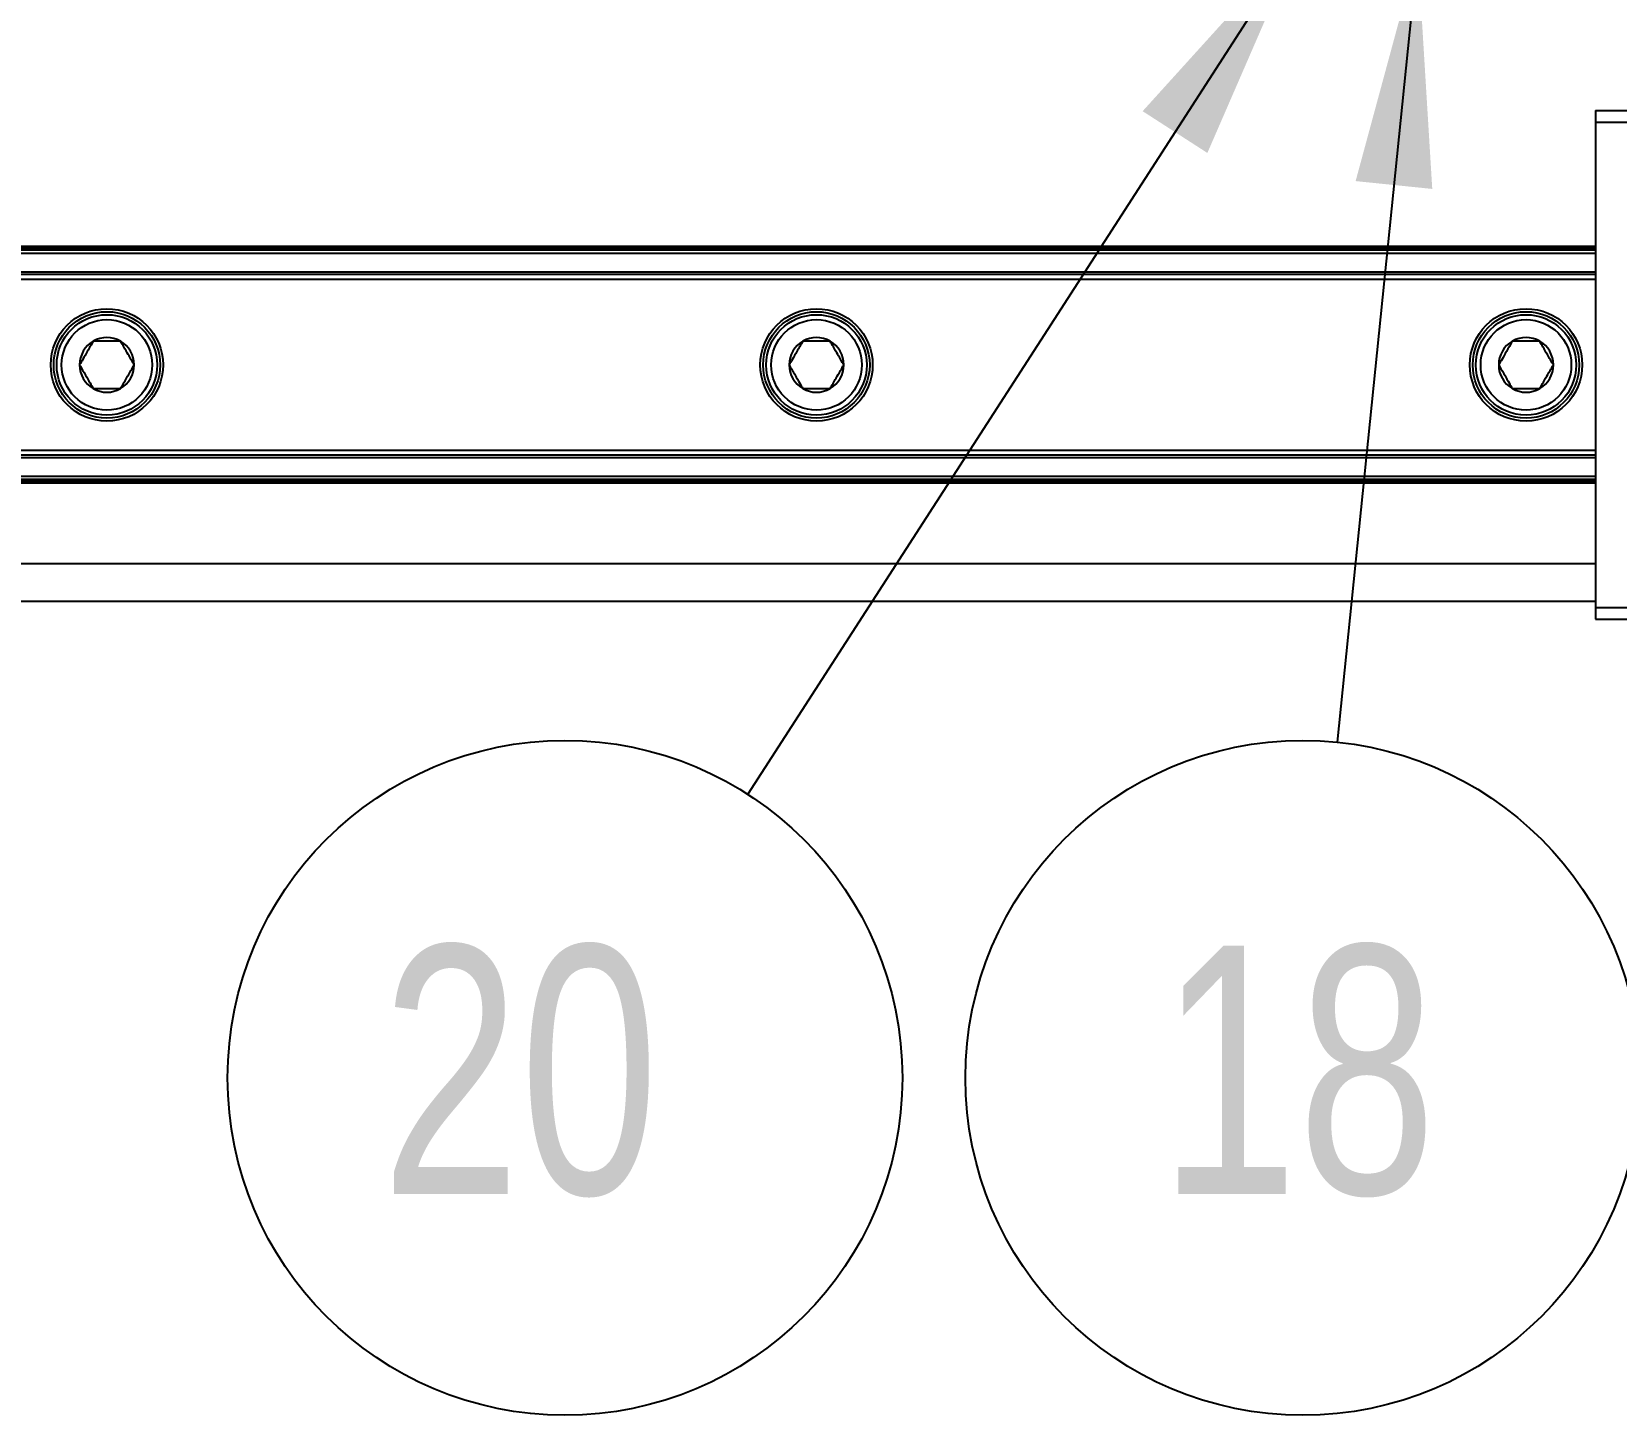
# Model space of a CAD drawing. Header units: millimetres. Extents: x 0 to 279, y 0 to 216.
# Drawn here: x 96.57 to 118.9, y 145.12 to 164.62 of the extents above; entities that cross this region are included whole.
import ezdxf

# ---------------------------------------------------------------- set-up
doc = ezdxf.new("R2010")
doc.units = ezdxf.units.MM
doc.layers.add('DIM', color=1, linetype='Continuous')
doc.styles.add('SLDTEXTSTYLE0', font='TXT', dxfattribs={"width": 0.75})
doc.dimstyles.new('SLDDIMSTYLE0', dxfattribs={"dimtxt": 0.18, "dimasz": 3.302, "dimexe": 0, "dimexo": 0.0625, "dimgap": 0, "dimtad": 0, "dimtih": 1, "dimtoh": 1, "dimdec": 0, "dimrnd": 1e-09, "dimzin": 0, "dimdsep": 46, "dimtxsty": 'Standard', "dimsah": 1, "dimcen": 0.09, "dimadec": 0, "dimazin": 0, "dimtfac": 3.302, "dimtdec": 0, "dimtofl": 0, "dimtmove": 0, "dimatfit": 3, "dimfxl": 0, "dimfrac": 2, "dimtolj": 1, "dimtzin": 0, "dimarcsym": 0})

# ---------------------------------------------------------------- blocks, each defined once
blk = doc.blocks.new('SW_NOTE_19')
at = {"layer": 'DIM', "color": 0}
blk.add_circle((-0.483, -4.731), 4.755, dxfattribs=at)
at = {"layer": 'DIM', "color": 0, "insert": (-0.554, -2.867), "char_height": 3.5, "attachment_point": 2, "style": 'SLDTEXTSTYLE0'}
blk.add_mtext('18', dxfattribs=at)
blk = doc.blocks.new('SW_NOTE_20')
at = {"layer": 'DIM', "color": 0}
blk.add_circle((-2.578, -3.996), 4.755, dxfattribs=at)
at = {"layer": 'DIM', "color": 0, "insert": (-5.164, -2.133), "char_height": 3.5, "attachment_point": 1, "style": 'SLDTEXTSTYLE0'}
blk.add_mtext('20', dxfattribs=at)

msp = doc.modelspace()

# ---------------------------------------------------------------- linework, layer by layer
at = {"color": 7, "linetype": 'Continuous', "lineweight": 25}
for p, q in [((118.613, 163.504), (119.196, 163.504)), ((118.613, 163.504), (118.613, 163.34)), ((118.613, 163.34), (118.613, 156.502)), ((118.613, 163.34), (119.196, 163.34)), ((118.613, 161.588), (74.299, 161.588)), ((118.613, 161.536), (74.299, 161.536)), ((118.613, 161.229), (74.299, 161.229)), ((118.613, 161.193), (74.299, 161.193)), ((118.613, 161.127), (74.299, 161.127)), ((118.613, 158.715), (74.299, 158.715)), ((118.613, 158.649), (74.299, 158.649)), ((118.613, 158.613), (74.299, 158.613)), ((118.613, 158.306), (74.299, 158.306)), ((118.613, 158.254), (74.299, 158.254)), ((118.613, 156.588), (74.299, 156.588)), ((118.613, 156.502), (119.196, 156.502)), ((118.613, 156.502), (118.613, 156.338)), ((118.613, 156.338), (119.196, 156.338))]:
    msp.add_line(p, q, dxfattribs=at)
at = {"color": 8, "linetype": 'Continuous', "lineweight": 25}
for p, q in [((118.613, 161.563), (74.299, 161.563)), ((118.613, 161.491), (74.299, 161.491)), ((118.613, 158.351), (74.299, 158.351)), ((118.613, 158.279), (74.299, 158.279)), ((118.613, 157.116), (74.299, 157.116))]:
    msp.add_line(p, q, dxfattribs=at)
at = {"color": 7, "linetype": 'Continuous', "lineweight": 25}
for centre, radius in [((97.632, 159.921), 0.792), ((97.632, 159.921), 0.75), ((97.632, 159.921), 0.708), ((107.632, 159.921), 0.792), ((107.632, 159.921), 0.75), ((107.632, 159.921), 0.708), ((117.632, 159.921), 0.792), ((117.632, 159.921), 0.75), ((117.632, 159.921), 0.708), ((97.632, 159.921), 0.638), ((107.632, 159.921), 0.638), ((117.632, 159.921), 0.638)]:
    msp.add_circle(centre, radius, dxfattribs=at)
for centre, start, end in [((97.632, 159.921), 120, 180), ((97.632, 159.921), 60, 120), ((97.632, 159.921), 0, 60), ((107.632, 159.921), 120, 180), ((107.632, 159.921), 60, 120), ((107.632, 159.921), 0, 60), ((117.632, 159.921), 120, 180), ((117.632, 159.921), 60, 120), ((117.632, 159.921), 0, 60), ((97.632, 159.921), 180, 240), ((97.632, 159.921), 300, 0), ((107.632, 159.921), 180, 240), ((107.632, 159.921), 300, 0), ((117.632, 159.921), 180, 240), ((117.632, 159.921), 300, 0), ((97.632, 159.921), 240, 300), ((107.632, 159.921), 240, 300), ((117.632, 159.921), 240, 300)]:
    msp.add_arc(centre, 0.385, start, end, dxfattribs=at)
for points, knots in [([(97.44, 160.254), (97.412, 160.207), (97.365, 160.125), (97.297, 160.006), (97.262, 159.947), (97.247, 159.921)], [0, 0, 0, 0, 0.439122, 0.751371, 1, 1, 1, 1]), ([(97.825, 160.254), (97.803, 160.254), (97.741, 160.254), (97.628, 160.254), (97.518, 160.254), (97.459, 160.254), (97.44, 160.254)], [0, 0, 0, 0, 0.180942, 0.506293, 0.843975, 1, 1, 1, 1]), ([(98.017, 159.921), (97.99, 159.969), (97.942, 160.05), (97.874, 160.169), (97.84, 160.228), (97.825, 160.254)], [0, 0, 0, 0, 0.439122, 0.751371, 1, 1, 1, 1]), ([(107.44, 160.254), (107.412, 160.207), (107.365, 160.125), (107.297, 160.006), (107.262, 159.947), (107.247, 159.921)], [0, 0, 0, 0, 0.439122, 0.751371, 1, 1, 1, 1]), ([(107.825, 160.254), (107.803, 160.254), (107.741, 160.254), (107.628, 160.254), (107.518, 160.254), (107.459, 160.254), (107.44, 160.254)], [0, 0, 0, 0, 0.180942, 0.506293, 0.843975, 1, 1, 1, 1]), ([(108.017, 159.921), (107.99, 159.969), (107.942, 160.05), (107.874, 160.169), (107.84, 160.228), (107.825, 160.254)], [0, 0, 0, 0, 0.439122, 0.751371, 1, 1, 1, 1]), ([(117.44, 160.254), (117.412, 160.207), (117.365, 160.125), (117.297, 160.006), (117.262, 159.947), (117.247, 159.921)], [0, 0, 0, 0, 0.439122, 0.751371, 1, 1, 1, 1]), ([(117.825, 160.254), (117.803, 160.254), (117.741, 160.254), (117.628, 160.254), (117.518, 160.254), (117.459, 160.254), (117.44, 160.254)], [0, 0, 0, 0, 0.180942, 0.506293, 0.843975, 1, 1, 1, 1]), ([(118.017, 159.921), (117.99, 159.969), (117.942, 160.05), (117.874, 160.169), (117.84, 160.228), (117.825, 160.254)], [0, 0, 0, 0, 0.439122, 0.751371, 1, 1, 1, 1]), ([(97.247, 159.921), (97.275, 159.873), (97.322, 159.792), (97.391, 159.673), (97.425, 159.614), (97.44, 159.588)], [0, 0, 0, 0, 0.439122, 0.751371, 1, 1, 1, 1]), ([(97.825, 159.588), (97.852, 159.635), (97.899, 159.717), (97.968, 159.836), (98.002, 159.895), (98.017, 159.921)], [0, 0, 0, 0, 0.439122, 0.751371, 1, 1, 1, 1]), ([(107.247, 159.921), (107.275, 159.873), (107.322, 159.792), (107.391, 159.673), (107.425, 159.614), (107.44, 159.588)], [0, 0, 0, 0, 0.439122, 0.751371, 1, 1, 1, 1]), ([(107.825, 159.588), (107.852, 159.635), (107.899, 159.717), (107.968, 159.836), (108.002, 159.895), (108.017, 159.921)], [0, 0, 0, 0, 0.439122, 0.751371, 1, 1, 1, 1]), ([(117.247, 159.921), (117.275, 159.873), (117.322, 159.792), (117.391, 159.673), (117.425, 159.614), (117.44, 159.588)], [0, 0, 0, 0, 0.439122, 0.751371, 1, 1, 1, 1]), ([(117.825, 159.588), (117.852, 159.635), (117.899, 159.717), (117.968, 159.836), (118.002, 159.895), (118.017, 159.921)], [0, 0, 0, 0, 0.439122, 0.751371, 1, 1, 1, 1]), ([(97.44, 159.588), (97.459, 159.588), (97.518, 159.588), (97.628, 159.588), (97.741, 159.588), (97.803, 159.588), (97.825, 159.588)], [0, 0, 0, 0, 0.156025, 0.493707, 0.819058, 1, 1, 1, 1]), ([(107.44, 159.588), (107.459, 159.588), (107.518, 159.588), (107.628, 159.588), (107.741, 159.588), (107.803, 159.588), (107.825, 159.588)], [0, 0, 0, 0, 0.156025, 0.493707, 0.819058, 1, 1, 1, 1]), ([(117.44, 159.588), (117.459, 159.588), (117.518, 159.588), (117.628, 159.588), (117.741, 159.588), (117.803, 159.588), (117.825, 159.588)], [0, 0, 0, 0, 0.156025, 0.493707, 0.819058, 1, 1, 1, 1])]:
    msp.add_open_spline(points, degree=3, knots=knots, dxfattribs=at)

# ---------------------------------------------------------------- block references
at = {"layer": 'DIM'}
for name, p in [('SW_NOTE_20', (106.666, 153.871)), ('SW_NOTE_19', (114.969, 154.606))]:
    msp.add_blockref(name, p, dxfattribs=at)

# ---------------------------------------------------------------- leaders
for points in [[(114.475, 165.977), (106.666, 153.871)], [(116.106, 165.741), (114.969, 154.606)]]:
    msp.add_leader(points, dimstyle='SLDDIMSTYLE0', dxfattribs=at)

doc.saveas('drawing.dxf')
